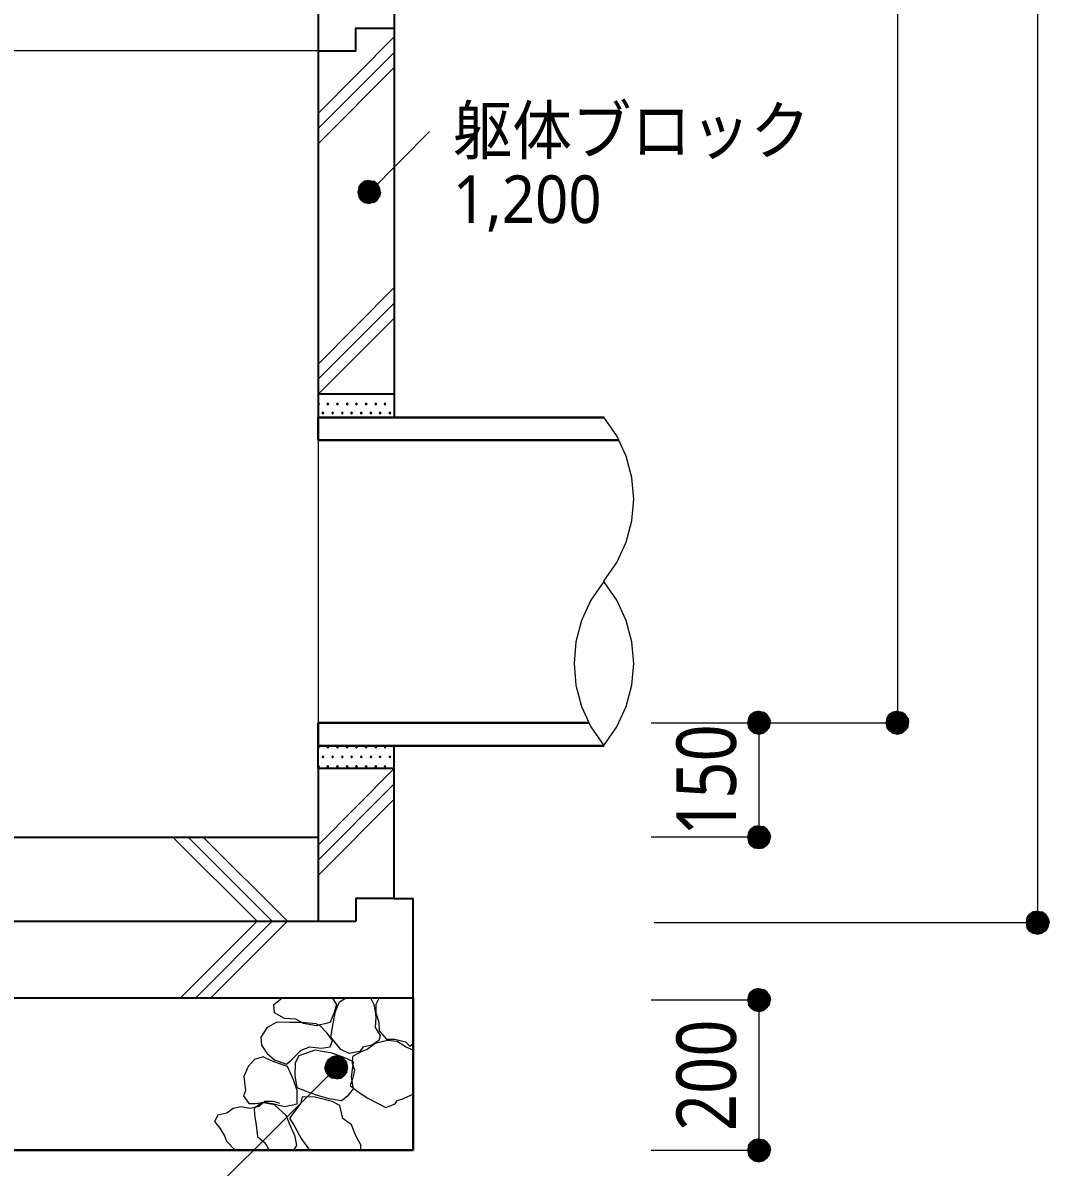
# Model space of a CAD drawing. Header units: millimetres. Extents: x 0 to 420, y 0 to 297.
# Drawn here: x 154.98 to 199.79, y 55.41 to 105.36 of the extents above; entities that cross this region are included whole.
import ezdxf
from ezdxf.enums import TextEntityAlignment as Align

# ---------------------------------------------------------------- set-up
doc = ezdxf.new("R2010")
doc.units = ezdxf.units.MM
doc.styles.add('kst32b', font='NotoSansJP-Variable.ttf')

msp = doc.modelspace()

# ---------------------------------------------------------------- hatches: boundary and pattern name
h = msp.add_hatch(color=7)
h.paths.add_polyline_path([(169.905, 98.446), (169.757, 98.34), (170.117, 97.98), (169.905, 98.446)])
h.paths.add_polyline_path([(169.757, 98.34), (170.117, 97.98), (169.651, 98.171), (169.757, 98.34)])
h.paths.add_polyline_path([(170.117, 97.98), (169.651, 98.171), (169.609, 97.98), (170.117, 97.98)])
h = msp.add_hatch(color=7)
h.paths.add_polyline_path([(170.455, 98.34), (170.307, 98.446), (170.117, 97.98), (170.455, 98.34)])
h.paths.add_polyline_path([(170.307, 98.446), (170.117, 97.98), (170.117, 98.488), (170.307, 98.446)])
h.paths.add_polyline_path([(170.117, 97.98), (170.117, 98.488), (169.905, 98.446), (170.117, 97.98)])
h = msp.add_hatch(color=7)
h.paths.add_polyline_path([(169.609, 97.98), (169.651, 97.79), (170.117, 97.98), (169.609, 97.98)])
h.paths.add_polyline_path([(169.651, 97.79), (170.117, 97.98), (169.757, 97.621), (169.651, 97.79)])
h.paths.add_polyline_path([(170.117, 97.98), (169.757, 97.621), (169.905, 97.515), (170.117, 97.98)])
h = msp.add_hatch(color=7)
h.paths.add_polyline_path([(169.905, 97.515), (170.117, 97.472), (170.117, 97.98), (169.905, 97.515)])
h.paths.add_polyline_path([(170.117, 97.472), (170.117, 97.98), (170.307, 97.515), (170.117, 97.472)])
h.paths.add_polyline_path([(170.117, 97.98), (170.307, 97.515), (170.455, 97.621), (170.117, 97.98)])
for points in [[(170.561, 98.171), (170.455, 98.34), (170.117, 97.98), (170.561, 98.171)], [(167.894, 88.773), (167.873, 88.752), (167.852, 88.731), (167.873, 88.709), (167.894, 88.688), (167.915, 88.709), (167.936, 88.731), (167.915, 88.752), (167.894, 88.773)], [(168.296, 88.773), (168.275, 88.752), (168.254, 88.731), (168.275, 88.709), (168.296, 88.688), (168.317, 88.709), (168.338, 88.731), (168.317, 88.752), (168.296, 88.773)], [(168.72, 88.773), (168.698, 88.752), (168.677, 88.731), (168.698, 88.709), (168.72, 88.688), (168.741, 88.709), (168.762, 88.731), (168.741, 88.752), (168.72, 88.773)], [(169.143, 88.773), (169.122, 88.752), (169.101, 88.731), (169.122, 88.709), (169.143, 88.688), (169.164, 88.709), (169.185, 88.731), (169.164, 88.752), (169.143, 88.773)], [(169.545, 88.773), (169.524, 88.752), (169.503, 88.731), (169.524, 88.709), (169.545, 88.688), (169.566, 88.709), (169.587, 88.731), (169.566, 88.752), (169.545, 88.773)], [(169.968, 88.773), (169.947, 88.752), (169.926, 88.731), (169.947, 88.709), (169.968, 88.688), (169.989, 88.709), (170.011, 88.731), (169.989, 88.752), (169.968, 88.773)], [(170.392, 88.773), (170.371, 88.752), (170.349, 88.731), (170.371, 88.709), (170.392, 88.688), (170.413, 88.709), (170.434, 88.731), (170.413, 88.752), (170.392, 88.773)], [(170.794, 88.773), (170.773, 88.752), (170.752, 88.731), (170.773, 88.709), (170.794, 88.688), (170.815, 88.709), (170.836, 88.731), (170.815, 88.752), (170.794, 88.773)], [(168.085, 88.371), (168.063, 88.35), (168.042, 88.329), (168.063, 88.307), (168.085, 88.286), (168.106, 88.307), (168.127, 88.329), (168.106, 88.35), (168.085, 88.371)], [(168.508, 88.371), (168.487, 88.35), (168.466, 88.329), (168.487, 88.307), (168.508, 88.286), (168.529, 88.307), (168.55, 88.329), (168.529, 88.35), (168.508, 88.371)], [(168.931, 88.371), (168.91, 88.35), (168.889, 88.329), (168.91, 88.307), (168.931, 88.286), (168.952, 88.307), (168.974, 88.329), (168.952, 88.35), (168.931, 88.371)], [(169.333, 88.371), (169.312, 88.35), (169.291, 88.329), (169.312, 88.307), (169.333, 88.286), (169.354, 88.307), (169.376, 88.329), (169.354, 88.35), (169.333, 88.371)], [(169.757, 88.371), (169.736, 88.35), (169.714, 88.329), (169.736, 88.307), (169.757, 88.286), (169.778, 88.307), (169.799, 88.329), (169.778, 88.35), (169.757, 88.371)], [(170.18, 88.371), (170.159, 88.35), (170.138, 88.329), (170.159, 88.307), (170.18, 88.286), (170.201, 88.307), (170.222, 88.329), (170.201, 88.35), (170.18, 88.371)], [(170.582, 88.371), (170.561, 88.35), (170.54, 88.329), (170.561, 88.307), (170.582, 88.286), (170.603, 88.307), (170.625, 88.329), (170.603, 88.35), (170.582, 88.371)], [(171.005, 88.371), (170.984, 88.35), (170.963, 88.329), (170.984, 88.307), (171.005, 88.286), (171.027, 88.307), (171.048, 88.329), (171.027, 88.35), (171.005, 88.371)], [(186.923, 74.359), (187.113, 74.316), (187.113, 74.803), (186.923, 74.359)], [(192.977, 74.359), (193.167, 74.316), (193.167, 74.803), (192.977, 74.359)], [(167.894, 73.787), (167.873, 73.766), (167.852, 73.745), (167.873, 73.723), (167.894, 73.702), (167.915, 73.723), (167.936, 73.745), (167.915, 73.766), (167.894, 73.787)], [(168.296, 73.787), (168.275, 73.766), (168.254, 73.745), (168.275, 73.723), (168.296, 73.702), (168.317, 73.723), (168.338, 73.745), (168.317, 73.766), (168.296, 73.787)], [(168.72, 73.787), (168.698, 73.766), (168.677, 73.745), (168.698, 73.723), (168.72, 73.702), (168.741, 73.723), (168.762, 73.745), (168.741, 73.766), (168.72, 73.787)], [(169.143, 73.787), (169.122, 73.766), (169.101, 73.745), (169.122, 73.723), (169.143, 73.702), (169.164, 73.723), (169.185, 73.745), (169.164, 73.766), (169.143, 73.787)], [(169.545, 73.787), (169.524, 73.766), (169.503, 73.745), (169.524, 73.723), (169.545, 73.702), (169.566, 73.723), (169.587, 73.745), (169.566, 73.766), (169.545, 73.787)], [(169.968, 73.787), (169.947, 73.766), (169.926, 73.745), (169.947, 73.723), (169.968, 73.702), (169.989, 73.723), (170.011, 73.745), (169.989, 73.766), (169.968, 73.787)], [(170.392, 73.787), (170.371, 73.766), (170.349, 73.745), (170.371, 73.723), (170.392, 73.702), (170.413, 73.723), (170.434, 73.745), (170.413, 73.766), (170.392, 73.787)], [(170.794, 73.787), (170.773, 73.766), (170.752, 73.745), (170.773, 73.723), (170.794, 73.702), (170.815, 73.723), (170.836, 73.745), (170.815, 73.766), (170.794, 73.787)], [(167.894, 72.94), (167.873, 72.919), (167.852, 72.898), (167.873, 72.877), (167.894, 72.856), (167.915, 72.877), (167.936, 72.898), (167.915, 72.919), (167.894, 72.94)], [(168.085, 73.364), (168.063, 73.343), (168.042, 73.321), (168.063, 73.3), (168.085, 73.279), (168.106, 73.3), (168.127, 73.321), (168.106, 73.343), (168.085, 73.364)], [(168.296, 72.94), (168.275, 72.919), (168.254, 72.898), (168.275, 72.877), (168.296, 72.856), (168.317, 72.877), (168.338, 72.898), (168.317, 72.919), (168.296, 72.94)], [(168.508, 73.364), (168.487, 73.343), (168.466, 73.321), (168.487, 73.3), (168.508, 73.279), (168.529, 73.3), (168.55, 73.321), (168.529, 73.343), (168.508, 73.364)], [(168.72, 72.94), (168.698, 72.919), (168.677, 72.898), (168.698, 72.877), (168.72, 72.856), (168.741, 72.877), (168.762, 72.898), (168.741, 72.919), (168.72, 72.94)], [(168.931, 73.364), (168.91, 73.343), (168.889, 73.321), (168.91, 73.3), (168.931, 73.279), (168.952, 73.3), (168.974, 73.321), (168.952, 73.343), (168.931, 73.364)], [(169.143, 72.94), (169.122, 72.919), (169.101, 72.898), (169.122, 72.877), (169.143, 72.856), (169.164, 72.877), (169.185, 72.898), (169.164, 72.919), (169.143, 72.94)], [(169.333, 73.364), (169.312, 73.343), (169.291, 73.321), (169.312, 73.3), (169.333, 73.279), (169.354, 73.3), (169.376, 73.321), (169.354, 73.343), (169.333, 73.364)], [(169.545, 72.94), (169.524, 72.919), (169.503, 72.898), (169.524, 72.877), (169.545, 72.856), (169.566, 72.877), (169.587, 72.898), (169.566, 72.919), (169.545, 72.94)], [(169.757, 73.364), (169.736, 73.343), (169.714, 73.321), (169.736, 73.3), (169.757, 73.279), (169.778, 73.3), (169.799, 73.321), (169.778, 73.343), (169.757, 73.364)], [(169.968, 72.94), (169.947, 72.919), (169.926, 72.898), (169.947, 72.877), (169.968, 72.856), (169.989, 72.877), (170.011, 72.898), (169.989, 72.919), (169.968, 72.94)], [(170.18, 73.364), (170.159, 73.343), (170.138, 73.321), (170.159, 73.3), (170.18, 73.279), (170.201, 73.3), (170.222, 73.321), (170.201, 73.343), (170.18, 73.364)], [(170.392, 72.94), (170.371, 72.919), (170.349, 72.898), (170.371, 72.877), (170.392, 72.856), (170.413, 72.877), (170.434, 72.898), (170.413, 72.919), (170.392, 72.94)], [(170.582, 73.364), (170.561, 73.343), (170.54, 73.321), (170.561, 73.3), (170.582, 73.279), (170.603, 73.3), (170.625, 73.321), (170.603, 73.343), (170.582, 73.364)], [(170.794, 72.94), (170.773, 72.919), (170.752, 72.898), (170.773, 72.877), (170.794, 72.856), (170.815, 72.877), (170.836, 72.898), (170.815, 72.919), (170.794, 72.94)], [(171.005, 73.364), (170.984, 73.343), (170.963, 73.321), (170.984, 73.3), (171.005, 73.279), (171.027, 73.3), (171.048, 73.321), (171.027, 73.343), (171.005, 73.364)], [(186.923, 69.342), (187.113, 69.321), (187.113, 69.808), (186.923, 69.342)], [(199.094, 65.617), (199.284, 65.574), (199.284, 66.082), (199.094, 65.617)], [(186.923, 62.251), (187.113, 62.209), (187.113, 62.717), (186.923, 62.251)], [(168.868, 60.219), (168.677, 60.262), (168.677, 59.754), (168.868, 60.219)], [(186.923, 55.689), (187.113, 55.647), (187.113, 56.155), (186.923, 55.689)]]:
    msp.add_hatch(color=7).paths.add_polyline_path(points)
h = msp.add_hatch(color=7)
h.paths.add_polyline_path([(170.455, 97.621), (170.561, 97.79), (170.117, 97.98), (170.455, 97.621)])
h.paths.add_polyline_path([(170.561, 97.79), (170.117, 97.98), (170.603, 97.98), (170.561, 97.79)])
h.paths.add_polyline_path([(170.117, 97.98), (170.603, 97.98), (170.561, 98.171), (170.117, 97.98)])
h = msp.add_hatch(color=7)
h.paths.add_polyline_path([(186.923, 75.269), (186.775, 75.163), (187.113, 74.803), (186.923, 75.269)])
h.paths.add_polyline_path([(186.775, 75.163), (187.113, 74.803), (186.669, 74.994), (186.775, 75.163)])
h.paths.add_polyline_path([(187.113, 74.803), (186.669, 74.994), (186.627, 74.803), (187.113, 74.803)])
h = msp.add_hatch(color=7)
h.paths.add_polyline_path([(187.473, 75.163), (187.325, 75.269), (187.113, 74.803), (187.473, 75.163)])
h.paths.add_polyline_path([(187.325, 75.269), (187.113, 74.803), (187.113, 75.311), (187.325, 75.269)])
h.paths.add_polyline_path([(187.113, 74.803), (187.113, 75.311), (186.923, 75.269), (187.113, 74.803)])
h = msp.add_hatch(color=7)
h.paths.add_polyline_path([(187.579, 74.612), (187.621, 74.803), (187.113, 74.803), (187.579, 74.612)])
h.paths.add_polyline_path([(187.621, 74.803), (187.113, 74.803), (187.579, 74.994), (187.621, 74.803)])
h.paths.add_polyline_path([(187.113, 74.803), (187.579, 74.994), (187.473, 75.163), (187.113, 74.803)])
h = msp.add_hatch(color=7)
h.paths.add_polyline_path([(192.977, 75.269), (192.807, 75.163), (193.167, 74.803), (192.977, 75.269)])
h.paths.add_polyline_path([(192.807, 75.163), (193.167, 74.803), (192.701, 74.994), (192.807, 75.163)])
h.paths.add_polyline_path([(193.167, 74.803), (192.701, 74.994), (192.659, 74.803), (193.167, 74.803)])
h = msp.add_hatch(color=7)
h.paths.add_polyline_path([(193.506, 75.163), (193.358, 75.269), (193.167, 74.803), (193.506, 75.163)])
h.paths.add_polyline_path([(193.358, 75.269), (193.167, 74.803), (193.167, 75.311), (193.358, 75.269)])
h.paths.add_polyline_path([(193.167, 74.803), (193.167, 75.311), (192.977, 75.269), (193.167, 74.803)])
h = msp.add_hatch(color=7)
h.paths.add_polyline_path([(193.633, 74.612), (193.654, 74.803), (193.167, 74.803), (193.633, 74.612)])
h.paths.add_polyline_path([(193.654, 74.803), (193.167, 74.803), (193.633, 74.994), (193.654, 74.803)])
h.paths.add_polyline_path([(193.167, 74.803), (193.633, 74.994), (193.506, 75.163), (193.167, 74.803)])
h = msp.add_hatch(color=7)
h.paths.add_polyline_path([(186.627, 74.803), (186.669, 74.612), (187.113, 74.803), (186.627, 74.803)])
h.paths.add_polyline_path([(186.669, 74.612), (187.113, 74.803), (186.775, 74.464), (186.669, 74.612)])
h.paths.add_polyline_path([(187.113, 74.803), (186.775, 74.464), (186.923, 74.359), (187.113, 74.803)])
h = msp.add_hatch(color=7)
h.paths.add_polyline_path([(187.113, 74.316), (187.325, 74.359), (187.113, 74.803), (187.113, 74.316)])
h.paths.add_polyline_path([(187.325, 74.359), (187.113, 74.803), (187.473, 74.464), (187.325, 74.359)])
h.paths.add_polyline_path([(187.113, 74.803), (187.473, 74.464), (187.579, 74.612), (187.113, 74.803)])
h = msp.add_hatch(color=7)
h.paths.add_polyline_path([(192.659, 74.803), (192.701, 74.612), (193.167, 74.803), (192.659, 74.803)])
h.paths.add_polyline_path([(192.701, 74.612), (193.167, 74.803), (192.807, 74.464), (192.701, 74.612)])
h.paths.add_polyline_path([(193.167, 74.803), (192.807, 74.464), (192.977, 74.359), (193.167, 74.803)])
h = msp.add_hatch(color=7)
h.paths.add_polyline_path([(193.167, 74.316), (193.358, 74.359), (193.167, 74.803), (193.167, 74.316)])
h.paths.add_polyline_path([(193.358, 74.359), (193.167, 74.803), (193.506, 74.464), (193.358, 74.359)])
h.paths.add_polyline_path([(193.167, 74.803), (193.506, 74.464), (193.633, 74.612), (193.167, 74.803)])
h = msp.add_hatch(color=7)
h.paths.add_polyline_path([(186.923, 70.273), (186.775, 70.168), (187.113, 69.808), (186.923, 70.273)])
h.paths.add_polyline_path([(186.775, 70.168), (187.113, 69.808), (186.669, 69.998), (186.775, 70.168)])
h.paths.add_polyline_path([(187.113, 69.808), (186.669, 69.998), (186.627, 69.808), (187.113, 69.808)])
h = msp.add_hatch(color=7)
h.paths.add_polyline_path([(187.473, 70.168), (187.325, 70.273), (187.113, 69.808), (187.473, 70.168)])
h.paths.add_polyline_path([(187.325, 70.273), (187.113, 69.808), (187.113, 70.316), (187.325, 70.273)])
h.paths.add_polyline_path([(187.113, 69.808), (187.113, 70.316), (186.923, 70.273), (187.113, 69.808)])
h = msp.add_hatch(color=7)
h.paths.add_polyline_path([(187.579, 69.617), (187.621, 69.808), (187.113, 69.808), (187.579, 69.617)])
h.paths.add_polyline_path([(187.621, 69.808), (187.113, 69.808), (187.579, 69.998), (187.621, 69.808)])
h.paths.add_polyline_path([(187.113, 69.808), (187.579, 69.998), (187.473, 70.168), (187.113, 69.808)])
h = msp.add_hatch(color=7)
h.paths.add_polyline_path([(186.627, 69.808), (186.669, 69.617), (187.113, 69.808), (186.627, 69.808)])
h.paths.add_polyline_path([(186.669, 69.617), (187.113, 69.808), (186.775, 69.448), (186.669, 69.617)])
h.paths.add_polyline_path([(187.113, 69.808), (186.775, 69.448), (186.923, 69.342), (187.113, 69.808)])
h = msp.add_hatch(color=7)
h.paths.add_polyline_path([(187.113, 69.321), (187.325, 69.342), (187.113, 69.808), (187.113, 69.321)])
h.paths.add_polyline_path([(187.325, 69.342), (187.113, 69.808), (187.473, 69.448), (187.325, 69.342)])
h.paths.add_polyline_path([(187.113, 69.808), (187.473, 69.448), (187.579, 69.617), (187.113, 69.808)])
h = msp.add_hatch(color=7)
h.paths.add_polyline_path([(199.094, 66.548), (198.924, 66.442), (199.284, 66.082), (199.094, 66.548)])
h.paths.add_polyline_path([(198.924, 66.442), (199.284, 66.082), (198.819, 66.273), (198.924, 66.442)])
h.paths.add_polyline_path([(199.284, 66.082), (198.819, 66.273), (198.797, 66.082), (199.284, 66.082)])
h = msp.add_hatch(color=7)
h.paths.add_polyline_path([(199.644, 66.442), (199.475, 66.548), (199.284, 66.082), (199.644, 66.442)])
h.paths.add_polyline_path([(199.475, 66.548), (199.284, 66.082), (199.284, 66.59), (199.475, 66.548)])
h.paths.add_polyline_path([(199.284, 66.082), (199.284, 66.59), (199.094, 66.548), (199.284, 66.082)])
h = msp.add_hatch(color=7)
h.paths.add_polyline_path([(199.75, 65.892), (199.792, 66.082), (199.284, 66.082), (199.75, 65.892)])
h.paths.add_polyline_path([(199.792, 66.082), (199.284, 66.082), (199.75, 66.273), (199.792, 66.082)])
h.paths.add_polyline_path([(199.284, 66.082), (199.75, 66.273), (199.644, 66.442), (199.284, 66.082)])
h = msp.add_hatch(color=7)
h.paths.add_polyline_path([(198.797, 66.082), (198.819, 65.892), (199.284, 66.082), (198.797, 66.082)])
h.paths.add_polyline_path([(198.819, 65.892), (199.284, 66.082), (198.924, 65.722), (198.819, 65.892)])
h.paths.add_polyline_path([(199.284, 66.082), (198.924, 65.722), (199.094, 65.617), (199.284, 66.082)])
h = msp.add_hatch(color=7)
h.paths.add_polyline_path([(199.284, 65.574), (199.475, 65.617), (199.284, 66.082), (199.284, 65.574)])
h.paths.add_polyline_path([(199.475, 65.617), (199.284, 66.082), (199.644, 65.722), (199.475, 65.617)])
h.paths.add_polyline_path([(199.284, 66.082), (199.644, 65.722), (199.75, 65.892), (199.284, 66.082)])
h = msp.add_hatch(color=7)
h.paths.add_polyline_path([(186.923, 63.161), (186.775, 63.055), (187.113, 62.717), (186.923, 63.161)])
h.paths.add_polyline_path([(186.775, 63.055), (187.113, 62.717), (186.669, 62.907), (186.775, 63.055)])
h.paths.add_polyline_path([(187.113, 62.717), (186.669, 62.907), (186.627, 62.717), (187.113, 62.717)])
h = msp.add_hatch(color=7)
h.paths.add_polyline_path([(187.473, 63.055), (187.325, 63.161), (187.113, 62.717), (187.473, 63.055)])
h.paths.add_polyline_path([(187.325, 63.161), (187.113, 62.717), (187.113, 63.204), (187.325, 63.161)])
h.paths.add_polyline_path([(187.113, 62.717), (187.113, 63.204), (186.923, 63.161), (187.113, 62.717)])
h = msp.add_hatch(color=7)
h.paths.add_polyline_path([(187.579, 62.505), (187.621, 62.717), (187.113, 62.717), (187.579, 62.505)])
h.paths.add_polyline_path([(187.621, 62.717), (187.113, 62.717), (187.579, 62.907), (187.621, 62.717)])
h.paths.add_polyline_path([(187.113, 62.717), (187.579, 62.907), (187.473, 63.055), (187.113, 62.717)])
h = msp.add_hatch(color=7)
h.paths.add_polyline_path([(186.627, 62.717), (186.669, 62.505), (187.113, 62.717), (186.627, 62.717)])
h.paths.add_polyline_path([(186.669, 62.505), (187.113, 62.717), (186.775, 62.357), (186.669, 62.505)])
h.paths.add_polyline_path([(187.113, 62.717), (186.775, 62.357), (186.923, 62.251), (187.113, 62.717)])
h = msp.add_hatch(color=7)
h.paths.add_polyline_path([(187.113, 62.209), (187.325, 62.251), (187.113, 62.717), (187.113, 62.209)])
h.paths.add_polyline_path([(187.325, 62.251), (187.113, 62.717), (187.473, 62.357), (187.325, 62.251)])
h.paths.add_polyline_path([(187.113, 62.717), (187.473, 62.357), (187.579, 62.505), (187.113, 62.717)])
h = msp.add_hatch(color=7)
h.paths.add_polyline_path([(168.677, 60.262), (168.487, 60.219), (168.677, 59.754), (168.677, 60.262)])
h.paths.add_polyline_path([(168.487, 60.219), (168.677, 59.754), (168.317, 60.113), (168.487, 60.219)])
h.paths.add_polyline_path([(168.677, 59.754), (168.317, 60.113), (168.212, 59.944), (168.677, 59.754)])
h = msp.add_hatch(color=7)
h.paths.add_polyline_path([(169.164, 59.754), (169.122, 59.944), (168.677, 59.754), (169.164, 59.754)])
h.paths.add_polyline_path([(169.122, 59.944), (168.677, 59.754), (169.016, 60.113), (169.122, 59.944)])
h.paths.add_polyline_path([(168.677, 59.754), (169.016, 60.113), (168.868, 60.219), (168.677, 59.754)])
h = msp.add_hatch(color=7)
h.paths.add_polyline_path([(168.212, 59.944), (168.169, 59.754), (168.677, 59.754), (168.212, 59.944)])
h.paths.add_polyline_path([(168.169, 59.754), (168.677, 59.754), (168.212, 59.563), (168.169, 59.754)])
h.paths.add_polyline_path([(168.677, 59.754), (168.212, 59.563), (168.317, 59.415), (168.677, 59.754)])
h = msp.add_hatch(color=7)
h.paths.add_polyline_path([(168.317, 59.415), (168.487, 59.288), (168.677, 59.754), (168.317, 59.415)])
h.paths.add_polyline_path([(168.487, 59.288), (168.677, 59.754), (168.677, 59.267), (168.487, 59.288)])
h.paths.add_polyline_path([(168.677, 59.754), (168.677, 59.267), (168.868, 59.288), (168.677, 59.754)])
h = msp.add_hatch(color=7)
h.paths.add_polyline_path([(168.868, 59.288), (169.016, 59.415), (168.677, 59.754), (168.868, 59.288)])
h.paths.add_polyline_path([(169.016, 59.415), (168.677, 59.754), (169.122, 59.563), (169.016, 59.415)])
h.paths.add_polyline_path([(168.677, 59.754), (169.122, 59.563), (169.164, 59.754), (168.677, 59.754)])
h = msp.add_hatch(color=7)
h.paths.add_polyline_path([(186.923, 56.6), (186.775, 56.494), (187.113, 56.155), (186.923, 56.6)])
h.paths.add_polyline_path([(186.775, 56.494), (187.113, 56.155), (186.669, 56.346), (186.775, 56.494)])
h.paths.add_polyline_path([(187.113, 56.155), (186.669, 56.346), (186.627, 56.155), (187.113, 56.155)])
h = msp.add_hatch(color=7)
h.paths.add_polyline_path([(187.473, 56.494), (187.325, 56.6), (187.113, 56.155), (187.473, 56.494)])
h.paths.add_polyline_path([(187.325, 56.6), (187.113, 56.155), (187.113, 56.642), (187.325, 56.6)])
h.paths.add_polyline_path([(187.113, 56.155), (187.113, 56.642), (186.923, 56.6), (187.113, 56.155)])
h = msp.add_hatch(color=7)
h.paths.add_polyline_path([(187.579, 55.944), (187.621, 56.155), (187.113, 56.155), (187.579, 55.944)])
h.paths.add_polyline_path([(187.621, 56.155), (187.113, 56.155), (187.579, 56.346), (187.621, 56.155)])
h.paths.add_polyline_path([(187.113, 56.155), (187.579, 56.346), (187.473, 56.494), (187.113, 56.155)])
h = msp.add_hatch(color=7)
h.paths.add_polyline_path([(186.627, 56.155), (186.669, 55.944), (187.113, 56.155), (186.627, 56.155)])
h.paths.add_polyline_path([(186.669, 55.944), (187.113, 56.155), (186.775, 55.795), (186.669, 55.944)])
h.paths.add_polyline_path([(187.113, 56.155), (186.775, 55.795), (186.923, 55.689), (187.113, 56.155)])
h = msp.add_hatch(color=7)
h.paths.add_polyline_path([(187.113, 55.647), (187.325, 55.689), (187.113, 56.155), (187.113, 55.647)])
h.paths.add_polyline_path([(187.325, 55.689), (187.113, 56.155), (187.473, 55.795), (187.325, 55.689)])
h.paths.add_polyline_path([(187.113, 56.155), (187.473, 55.795), (187.579, 55.944), (187.113, 56.155)])

# ---------------------------------------------------------------- linework, layer by layer
at = {"lineweight": 13}
for points in [[(193.167, 146.135), (193.167, 74.803)], [(199.284, 146.135), (199.284, 66.082)], [(167.873, 101.409), (171.196, 104.754)], [(167.873, 104.14), (127.868, 104.14)], [(171.196, 104.077), (167.873, 100.753)], [(171.196, 103.42), (167.873, 100.076)], [(170.117, 97.98), (172.741, 100.626)], [(167.873, 90.466), (171.196, 93.811)], [(171.196, 93.133), (167.873, 89.81)], [(171.196, 92.477), (167.873, 89.154)], [(180.356, 80.988), (180.923, 81.807), (181.328, 82.692), (181.571, 83.621), (181.652, 84.571), (181.571, 85.522), (181.328, 86.451), (180.923, 87.336), (180.356, 88.155)], [(167.873, 87.143), (167.873, 74.803)], [(180.346, 80.979), (179.778, 80.16), (179.373, 79.275), (179.13, 78.347), (179.049, 77.396), (179.13, 76.445), (179.373, 75.516), (179.778, 74.632), (180.346, 73.813)], [(180.356, 73.813), (180.923, 74.632), (181.328, 75.516), (181.571, 76.445), (181.652, 77.396), (181.571, 78.347), (181.328, 79.275), (180.923, 80.16), (180.356, 80.979)], [(182.414, 74.803), (187.113, 74.803), (187.113, 69.808), (182.414, 69.808)], [(182.414, 74.803), (193.167, 74.803)], [(167.873, 69.469), (171.196, 72.813)], [(171.196, 72.136), (167.873, 68.813)], [(171.196, 71.48), (167.873, 68.136)], [(161.523, 69.808), (165.206, 66.146)], [(165.862, 66.146), (162.2, 69.808)], [(166.539, 66.146), (162.856, 69.808)], [(161.862, 62.802), (165.206, 66.146)], [(165.862, 66.146), (162.539, 62.802)], [(166.539, 66.146), (163.195, 62.802)], [(182.541, 66.082), (199.284, 66.082)], [(168.487, 62.802), (168.677, 62.505), (168.571, 62.166), (168.402, 61.722), (167.809, 61.574), (167.238, 61.68), (166.899, 61.87), (166.412, 61.891), (165.968, 62.145), (165.947, 62.505), (166.307, 62.802)], [(170.159, 62.802), (170.307, 62.505), (170.371, 62.209), (170.392, 61.955), (170.371, 61.51), (170.582, 61.15), (170.519, 60.939), (170.222, 60.727), (169.82, 60.643), (169.693, 60.452), (169.228, 60.367), (168.868, 60.537), (168.423, 61.087), (168.529, 61.68), (168.635, 62.209), (168.804, 62.632), (169.101, 62.802)], [(170.54, 62.802), (170.392, 62.505), (170.392, 62.145), (170.519, 61.743), (170.54, 61.362), (170.857, 61.002), (171.217, 61.002), (171.683, 60.875), (171.873, 60.685), (172.021, 60.812)], [(182.414, 62.717), (187.113, 62.717)], [(187.113, 62.717), (187.113, 56.155)], [(172.021, 60.515), (171.683, 60.664), (171.323, 60.896), (170.9, 60.939), (170.371, 60.812), (170.011, 60.537), (169.778, 60.452), (169.376, 60.24), (169.354, 59.965), (169.46, 59.648), (169.376, 59.267), (169.27, 58.97), (169.566, 58.737), (170.011, 58.441), (170.836, 58.018), (171.238, 58.166), (171.323, 58.314), (171.535, 58.378), (172.021, 58.589)], [(168.677, 59.754), (160.888, 51.985)], [(169.736, 56.155), (169.736, 56.388), (169.524, 56.769), (169.333, 57.256), (168.952, 57.531), (168.825, 58.103), (168.487, 58.272), (167.746, 58.462), (167.174, 58.484), (167.111, 58.187), (166.899, 57.912), (166.624, 57.552), (166.857, 57.171), (167.132, 56.663), (167.492, 56.155)], [(166.201, 58.187), (165.926, 58.272), (165.545, 58.272), (165.291, 58.06), (164.91, 57.975), (164.507, 58.039), (164.169, 57.975), (163.894, 57.764), (163.491, 57.679), (163.343, 57.404), (163.576, 57.108), (163.788, 56.769), (163.872, 56.536), (164.253, 56.155)], [(166.815, 56.155), (166.942, 56.346), (166.878, 56.748), (166.645, 57.277), (166.476, 57.658), (165.968, 58.124), (165.418, 58.229), (165.079, 57.975), (165.1, 57.7), (165.163, 57.235), (165.227, 56.748), (165.545, 56.473), (165.735, 56.155)], [(182.414, 56.155), (187.113, 56.155)]]:
    msp.add_lwpolyline(points, dxfattribs=at)
at = {"lineweight": 25}
for points in [[(171.196, 124.799), (171.196, 105.135)], [(167.873, 123.804), (167.873, 104.14)], [(167.873, 104.14), (169.524, 104.14), (169.524, 105.135), (171.196, 105.135)], [(171.196, 105.135), (171.196, 89.154)], [(171.196, 105.135), (171.196, 99.229)], [(167.873, 104.14), (167.873, 89.154)], [(167.873, 104.14), (167.873, 99.229)], [(171.196, 89.154), (167.873, 89.154)], [(167.873, 89.154), (167.873, 88.138)], [(171.196, 89.154), (171.196, 88.138)], [(171.196, 67.141), (171.196, 72.813), (167.873, 72.813), (167.873, 73.808)], [(171.196, 72.813), (171.196, 73.808)], [(167.873, 72.813), (167.873, 66.146)], [(127.868, 69.808), (167.873, 69.808)], [(171.196, 67.141), (169.524, 67.141), (169.524, 66.146)], [(171.196, 67.141), (172.021, 67.141)], [(172.021, 62.802), (172.021, 67.141)], [(127.868, 66.146), (167.873, 66.146), (169.524, 66.146)], [(123.698, 62.802), (172.021, 62.802)]]:
    msp.add_lwpolyline(points, dxfattribs=at)
at = {"lineweight": 0}
for points in [[(169.905, 98.446), (169.757, 98.34), (170.117, 97.98)], [(170.117, 97.98), (170.117, 98.488), (169.905, 98.446)], [(170.307, 98.446), (170.117, 97.98), (170.117, 98.488)], [(170.455, 98.34), (170.307, 98.446), (170.117, 97.98)], [(170.117, 97.98), (169.651, 98.171), (169.609, 97.98)], [(169.609, 97.98), (169.651, 97.79), (170.117, 97.98)], [(169.757, 98.34), (170.117, 97.98), (169.651, 98.171)], [(169.651, 97.79), (170.117, 97.98), (169.757, 97.621)], [(170.117, 97.98), (169.757, 97.621), (169.905, 97.515)], [(169.905, 97.515), (170.117, 97.472), (170.117, 97.98)], [(170.561, 98.171), (170.455, 98.34), (170.117, 97.98)], [(170.117, 97.98), (170.603, 97.98), (170.561, 98.171)], [(170.117, 97.472), (170.117, 97.98), (170.307, 97.515)], [(170.117, 97.98), (170.307, 97.515), (170.455, 97.621)], [(170.455, 97.621), (170.561, 97.79), (170.117, 97.98)], [(170.561, 97.79), (170.117, 97.98), (170.603, 97.98)], [(167.894, 88.773), (167.873, 88.752), (167.852, 88.731), (167.873, 88.709), (167.894, 88.688), (167.915, 88.709), (167.936, 88.731), (167.915, 88.752)], [(168.296, 88.773), (168.275, 88.752), (168.254, 88.731), (168.275, 88.709), (168.296, 88.688), (168.317, 88.709), (168.338, 88.731), (168.317, 88.752)], [(168.72, 88.773), (168.698, 88.752), (168.677, 88.731), (168.698, 88.709), (168.72, 88.688), (168.741, 88.709), (168.762, 88.731), (168.741, 88.752)], [(169.143, 88.773), (169.122, 88.752), (169.101, 88.731), (169.122, 88.709), (169.143, 88.688), (169.164, 88.709), (169.185, 88.731), (169.164, 88.752)], [(169.545, 88.773), (169.524, 88.752), (169.503, 88.731), (169.524, 88.709), (169.545, 88.688), (169.566, 88.709), (169.587, 88.731), (169.566, 88.752)], [(169.968, 88.773), (169.947, 88.752), (169.926, 88.731), (169.947, 88.709), (169.968, 88.688), (169.989, 88.709), (170.011, 88.731), (169.989, 88.752)], [(170.392, 88.773), (170.371, 88.752), (170.349, 88.731), (170.371, 88.709), (170.392, 88.688), (170.413, 88.709), (170.434, 88.731), (170.413, 88.752)], [(170.794, 88.773), (170.773, 88.752), (170.752, 88.731), (170.773, 88.709), (170.794, 88.688), (170.815, 88.709), (170.836, 88.731), (170.815, 88.752)], [(168.085, 88.371), (168.063, 88.35), (168.042, 88.329), (168.063, 88.307), (168.085, 88.286), (168.106, 88.307), (168.127, 88.329), (168.106, 88.35)], [(168.508, 88.371), (168.487, 88.35), (168.466, 88.329), (168.487, 88.307), (168.508, 88.286), (168.529, 88.307), (168.55, 88.329), (168.529, 88.35)], [(168.931, 88.371), (168.91, 88.35), (168.889, 88.329), (168.91, 88.307), (168.931, 88.286), (168.952, 88.307), (168.974, 88.329), (168.952, 88.35)], [(169.333, 88.371), (169.312, 88.35), (169.291, 88.329), (169.312, 88.307), (169.333, 88.286), (169.354, 88.307), (169.376, 88.329), (169.354, 88.35)], [(169.757, 88.371), (169.736, 88.35), (169.714, 88.329), (169.736, 88.307), (169.757, 88.286), (169.778, 88.307), (169.799, 88.329), (169.778, 88.35)], [(170.18, 88.371), (170.159, 88.35), (170.138, 88.329), (170.159, 88.307), (170.18, 88.286), (170.201, 88.307), (170.222, 88.329), (170.201, 88.35)], [(170.582, 88.371), (170.561, 88.35), (170.54, 88.329), (170.561, 88.307), (170.582, 88.286), (170.603, 88.307), (170.625, 88.329), (170.603, 88.35)], [(171.005, 88.371), (170.984, 88.35), (170.963, 88.329), (170.984, 88.307), (171.005, 88.286), (171.027, 88.307), (171.048, 88.329), (171.027, 88.35)], [(187.113, 74.803), (186.669, 74.994), (186.627, 74.803)], [(186.775, 75.163), (187.113, 74.803), (186.669, 74.994)], [(186.923, 75.269), (186.775, 75.163), (187.113, 74.803)], [(187.113, 74.803), (187.113, 75.311), (186.923, 75.269)], [(187.325, 75.269), (187.113, 74.803), (187.113, 75.311)], [(187.473, 75.163), (187.325, 75.269), (187.113, 74.803)], [(187.113, 74.803), (187.579, 74.994), (187.473, 75.163)], [(187.621, 74.803), (187.113, 74.803), (187.579, 74.994)], [(193.167, 74.803), (192.701, 74.994), (192.659, 74.803)], [(192.807, 75.163), (193.167, 74.803), (192.701, 74.994)], [(192.977, 75.269), (192.807, 75.163), (193.167, 74.803)], [(193.167, 74.803), (193.167, 75.311), (192.977, 75.269)], [(193.358, 75.269), (193.167, 74.803), (193.167, 75.311)], [(193.506, 75.163), (193.358, 75.269), (193.167, 74.803)], [(193.167, 74.803), (193.633, 74.994), (193.506, 75.163)], [(193.654, 74.803), (193.167, 74.803), (193.633, 74.994)], [(186.627, 74.803), (186.669, 74.612), (187.113, 74.803)], [(186.669, 74.612), (187.113, 74.803), (186.775, 74.464)], [(187.113, 74.803), (186.775, 74.464), (186.923, 74.359)], [(186.923, 74.359), (187.113, 74.316), (187.113, 74.803)], [(187.113, 74.316), (187.325, 74.359), (187.113, 74.803)], [(187.325, 74.359), (187.113, 74.803), (187.473, 74.464)], [(187.113, 74.803), (187.473, 74.464), (187.579, 74.612)], [(187.579, 74.612), (187.621, 74.803), (187.113, 74.803)], [(192.659, 74.803), (192.701, 74.612), (193.167, 74.803)], [(192.701, 74.612), (193.167, 74.803), (192.807, 74.464)], [(193.167, 74.803), (192.807, 74.464), (192.977, 74.359)], [(192.977, 74.359), (193.167, 74.316), (193.167, 74.803)], [(193.167, 74.316), (193.358, 74.359), (193.167, 74.803)], [(193.358, 74.359), (193.167, 74.803), (193.506, 74.464)], [(193.167, 74.803), (193.506, 74.464), (193.633, 74.612)], [(193.633, 74.612), (193.654, 74.803), (193.167, 74.803)], [(167.894, 73.787), (167.873, 73.766), (167.852, 73.745), (167.873, 73.723), (167.894, 73.702), (167.915, 73.723), (167.936, 73.745), (167.915, 73.766)], [(168.296, 73.787), (168.275, 73.766), (168.254, 73.745), (168.275, 73.723), (168.296, 73.702), (168.317, 73.723), (168.338, 73.745), (168.317, 73.766)], [(168.72, 73.787), (168.698, 73.766), (168.677, 73.745), (168.698, 73.723), (168.72, 73.702), (168.741, 73.723), (168.762, 73.745), (168.741, 73.766)], [(169.143, 73.787), (169.122, 73.766), (169.101, 73.745), (169.122, 73.723), (169.143, 73.702), (169.164, 73.723), (169.185, 73.745), (169.164, 73.766)], [(169.545, 73.787), (169.524, 73.766), (169.503, 73.745), (169.524, 73.723), (169.545, 73.702), (169.566, 73.723), (169.587, 73.745), (169.566, 73.766)], [(169.968, 73.787), (169.947, 73.766), (169.926, 73.745), (169.947, 73.723), (169.968, 73.702), (169.989, 73.723), (170.011, 73.745), (169.989, 73.766)], [(170.392, 73.787), (170.371, 73.766), (170.349, 73.745), (170.371, 73.723), (170.392, 73.702), (170.413, 73.723), (170.434, 73.745), (170.413, 73.766)], [(170.794, 73.787), (170.773, 73.766), (170.752, 73.745), (170.773, 73.723), (170.794, 73.702), (170.815, 73.723), (170.836, 73.745), (170.815, 73.766)], [(167.894, 72.94), (167.873, 72.919), (167.852, 72.898), (167.873, 72.877), (167.894, 72.856), (167.915, 72.877), (167.936, 72.898), (167.915, 72.919)], [(168.085, 73.364), (168.063, 73.343), (168.042, 73.321), (168.063, 73.3), (168.085, 73.279), (168.106, 73.3), (168.127, 73.321), (168.106, 73.343)], [(168.296, 72.94), (168.275, 72.919), (168.254, 72.898), (168.275, 72.877), (168.296, 72.856), (168.317, 72.877), (168.338, 72.898), (168.317, 72.919)], [(168.508, 73.364), (168.487, 73.343), (168.466, 73.321), (168.487, 73.3), (168.508, 73.279), (168.529, 73.3), (168.55, 73.321), (168.529, 73.343)], [(168.72, 72.94), (168.698, 72.919), (168.677, 72.898), (168.698, 72.877), (168.72, 72.856), (168.741, 72.877), (168.762, 72.898), (168.741, 72.919)], [(168.931, 73.364), (168.91, 73.343), (168.889, 73.321), (168.91, 73.3), (168.931, 73.279), (168.952, 73.3), (168.974, 73.321), (168.952, 73.343)], [(169.143, 72.94), (169.122, 72.919), (169.101, 72.898), (169.122, 72.877), (169.143, 72.856), (169.164, 72.877), (169.185, 72.898), (169.164, 72.919)], [(169.333, 73.364), (169.312, 73.343), (169.291, 73.321), (169.312, 73.3), (169.333, 73.279), (169.354, 73.3), (169.376, 73.321), (169.354, 73.343)], [(169.545, 72.94), (169.524, 72.919), (169.503, 72.898), (169.524, 72.877), (169.545, 72.856), (169.566, 72.877), (169.587, 72.898), (169.566, 72.919)], [(169.757, 73.364), (169.736, 73.343), (169.714, 73.321), (169.736, 73.3), (169.757, 73.279), (169.778, 73.3), (169.799, 73.321), (169.778, 73.343)], [(169.968, 72.94), (169.947, 72.919), (169.926, 72.898), (169.947, 72.877), (169.968, 72.856), (169.989, 72.877), (170.011, 72.898), (169.989, 72.919)], [(170.18, 73.364), (170.159, 73.343), (170.138, 73.321), (170.159, 73.3), (170.18, 73.279), (170.201, 73.3), (170.222, 73.321), (170.201, 73.343)], [(170.392, 72.94), (170.371, 72.919), (170.349, 72.898), (170.371, 72.877), (170.392, 72.856), (170.413, 72.877), (170.434, 72.898), (170.413, 72.919)], [(170.582, 73.364), (170.561, 73.343), (170.54, 73.321), (170.561, 73.3), (170.582, 73.279), (170.603, 73.3), (170.625, 73.321), (170.603, 73.343)], [(170.794, 72.94), (170.773, 72.919), (170.752, 72.898), (170.773, 72.877), (170.794, 72.856), (170.815, 72.877), (170.836, 72.898), (170.815, 72.919)], [(171.005, 73.364), (170.984, 73.343), (170.963, 73.321), (170.984, 73.3), (171.005, 73.279), (171.027, 73.3), (171.048, 73.321), (171.027, 73.343)], [(187.113, 69.808), (186.669, 69.998), (186.627, 69.808)], [(186.775, 70.168), (187.113, 69.808), (186.669, 69.998)], [(186.923, 70.273), (186.775, 70.168), (187.113, 69.808)], [(187.113, 69.808), (187.113, 70.316), (186.923, 70.273)], [(187.325, 70.273), (187.113, 69.808), (187.113, 70.316)], [(187.473, 70.168), (187.325, 70.273), (187.113, 69.808)], [(187.113, 69.808), (187.579, 69.998), (187.473, 70.168)], [(187.621, 69.808), (187.113, 69.808), (187.579, 69.998)], [(186.627, 69.808), (186.669, 69.617), (187.113, 69.808)], [(186.669, 69.617), (187.113, 69.808), (186.775, 69.448)], [(187.113, 69.808), (186.775, 69.448), (186.923, 69.342)], [(186.923, 69.342), (187.113, 69.321), (187.113, 69.808)], [(187.113, 69.321), (187.325, 69.342), (187.113, 69.808)], [(187.325, 69.342), (187.113, 69.808), (187.473, 69.448)], [(187.113, 69.808), (187.473, 69.448), (187.579, 69.617)], [(187.579, 69.617), (187.621, 69.808), (187.113, 69.808)], [(198.924, 66.442), (199.284, 66.082), (198.819, 66.273)], [(199.094, 66.548), (198.924, 66.442), (199.284, 66.082)], [(199.284, 66.082), (199.284, 66.59), (199.094, 66.548)], [(199.475, 66.548), (199.284, 66.082), (199.284, 66.59)], [(199.644, 66.442), (199.475, 66.548), (199.284, 66.082)], [(199.284, 66.082), (199.75, 66.273), (199.644, 66.442)], [(199.284, 66.082), (198.819, 66.273), (198.797, 66.082)], [(198.797, 66.082), (198.819, 65.892), (199.284, 66.082)], [(198.819, 65.892), (199.284, 66.082), (198.924, 65.722)], [(199.284, 66.082), (198.924, 65.722), (199.094, 65.617)], [(199.094, 65.617), (199.284, 65.574), (199.284, 66.082)], [(199.792, 66.082), (199.284, 66.082), (199.75, 66.273)], [(199.284, 65.574), (199.475, 65.617), (199.284, 66.082)], [(199.475, 65.617), (199.284, 66.082), (199.644, 65.722)], [(199.284, 66.082), (199.644, 65.722), (199.75, 65.892)], [(199.75, 65.892), (199.792, 66.082), (199.284, 66.082)], [(186.775, 63.055), (187.113, 62.717), (186.669, 62.907)], [(186.923, 63.161), (186.775, 63.055), (187.113, 62.717)], [(187.113, 62.717), (187.113, 63.204), (186.923, 63.161)], [(187.325, 63.161), (187.113, 62.717), (187.113, 63.204)], [(187.473, 63.055), (187.325, 63.161), (187.113, 62.717)], [(187.113, 62.717), (187.579, 62.907), (187.473, 63.055)], [(187.113, 62.717), (186.669, 62.907), (186.627, 62.717)], [(186.627, 62.717), (186.669, 62.505), (187.113, 62.717)], [(186.669, 62.505), (187.113, 62.717), (186.775, 62.357)], [(187.113, 62.717), (186.775, 62.357), (186.923, 62.251)], [(186.923, 62.251), (187.113, 62.209), (187.113, 62.717)], [(187.621, 62.717), (187.113, 62.717), (187.579, 62.907)], [(187.113, 62.209), (187.325, 62.251), (187.113, 62.717)], [(187.325, 62.251), (187.113, 62.717), (187.473, 62.357)], [(187.113, 62.717), (187.473, 62.357), (187.579, 62.505)], [(187.579, 62.505), (187.621, 62.717), (187.113, 62.717)], [(168.677, 59.754), (168.317, 60.113), (168.212, 59.944)], [(168.487, 60.219), (168.677, 59.754), (168.317, 60.113)], [(168.677, 60.262), (168.487, 60.219), (168.677, 59.754)], [(168.868, 60.219), (168.677, 60.262), (168.677, 59.754)], [(168.677, 59.754), (169.016, 60.113), (168.868, 60.219)], [(169.122, 59.944), (168.677, 59.754), (169.016, 60.113)], [(168.212, 59.944), (168.169, 59.754), (168.677, 59.754)], [(168.169, 59.754), (168.677, 59.754), (168.212, 59.563)], [(168.677, 59.754), (168.212, 59.563), (168.317, 59.415)], [(168.317, 59.415), (168.487, 59.288), (168.677, 59.754)], [(168.487, 59.288), (168.677, 59.754), (168.677, 59.267)], [(169.164, 59.754), (169.122, 59.944), (168.677, 59.754)], [(168.677, 59.754), (168.677, 59.267), (168.868, 59.288)], [(168.868, 59.288), (169.016, 59.415), (168.677, 59.754)], [(169.016, 59.415), (168.677, 59.754), (169.122, 59.563)], [(168.677, 59.754), (169.122, 59.563), (169.164, 59.754)], [(186.775, 56.494), (187.113, 56.155), (186.669, 56.346)], [(186.923, 56.6), (186.775, 56.494), (187.113, 56.155)], [(187.113, 56.155), (187.113, 56.642), (186.923, 56.6)], [(187.325, 56.6), (187.113, 56.155), (187.113, 56.642)], [(187.473, 56.494), (187.325, 56.6), (187.113, 56.155)], [(187.113, 56.155), (187.579, 56.346), (187.473, 56.494)], [(187.113, 56.155), (186.669, 56.346), (186.627, 56.155)], [(186.627, 56.155), (186.669, 55.944), (187.113, 56.155)], [(186.669, 55.944), (187.113, 56.155), (186.775, 55.795)], [(187.113, 56.155), (186.775, 55.795), (186.923, 55.689)], [(186.923, 55.689), (187.113, 55.647), (187.113, 56.155)], [(187.621, 56.155), (187.113, 56.155), (187.579, 56.346)], [(187.113, 55.647), (187.325, 55.689), (187.113, 56.155)], [(187.325, 55.689), (187.113, 56.155), (187.473, 55.795)], [(187.113, 56.155), (187.473, 55.795), (187.579, 55.944)], [(187.579, 55.944), (187.621, 56.155), (187.113, 56.155)]]:
    msp.add_lwpolyline(points, close=True, dxfattribs=at)
at = {"lineweight": 30}
for points in [[(180.361, 88.138), (167.873, 88.138)], [(167.873, 87.143), (167.873, 88.138)], [(181.017, 87.143), (167.873, 87.143)], [(179.705, 74.803), (167.873, 74.803)], [(167.873, 74.803), (167.873, 73.808)], [(180.361, 73.808), (167.873, 73.808)], [(172.021, 56.155), (172.021, 62.802)], [(123.698, 56.155), (172.021, 56.155)]]:
    msp.add_lwpolyline(points, dxfattribs=at)
at = {"lineweight": 13}
for points in [[(168.021, 60.6), (168.402, 60.664), (168.508, 60.939), (168.275, 61.256), (167.958, 61.574), (167.788, 61.659), (167.174, 61.722), (166.624, 61.722), (166.074, 61.743), (165.65, 61.51), (165.375, 61.087), (165.396, 60.727), (165.629, 60.388), (165.968, 60.092), (166.497, 59.902), (166.709, 60.092), (167.132, 60.515), (167.513, 60.664)], [(168.338, 58.399), (168.889, 58.314), (169.206, 58.547), (169.418, 58.822), (169.333, 59.33), (169.418, 60.007), (169.037, 60.177), (168.487, 60.388), (167.725, 60.515), (167.026, 60.262), (166.878, 59.965), (166.857, 59.394), (166.942, 58.886), (167.428, 58.695), (167.83, 58.547)], [(166.539, 59.796), (166.074, 59.965), (165.735, 60.092), (165.481, 60.219), (165.1, 60.113), (164.825, 59.796), (164.634, 59.372), (164.698, 58.759), (164.613, 58.526), (164.846, 58.187), (165.142, 58.187), (165.545, 58.251), (165.883, 58.187), (166.412, 58.06), (166.963, 58.166), (166.963, 58.547), (166.963, 58.759), (166.793, 59.224)]]:
    msp.add_lwpolyline(points, close=True, dxfattribs=at)

# ---------------------------------------------------------------- texts
at = {"style": 'kst32b'}
for s, height, p, p2 in [('躯体ブロック', 2.0791, (173.757, 99.631), (189.351, 99.631)), ('1,200', 2.0791, (173.757, 96.626), (180.254, 96.626)), ('150', 2.5989, (186.119, 69.871), (186.119, 74.744)), ('200', 2.5989, (186.119, 56.981), (186.119, 61.854))]:
    msp.add_text(s, height=height, dxfattribs=at).set_placement(p, p2, align=Align.FIT)

doc.saveas('drawing.dxf')
